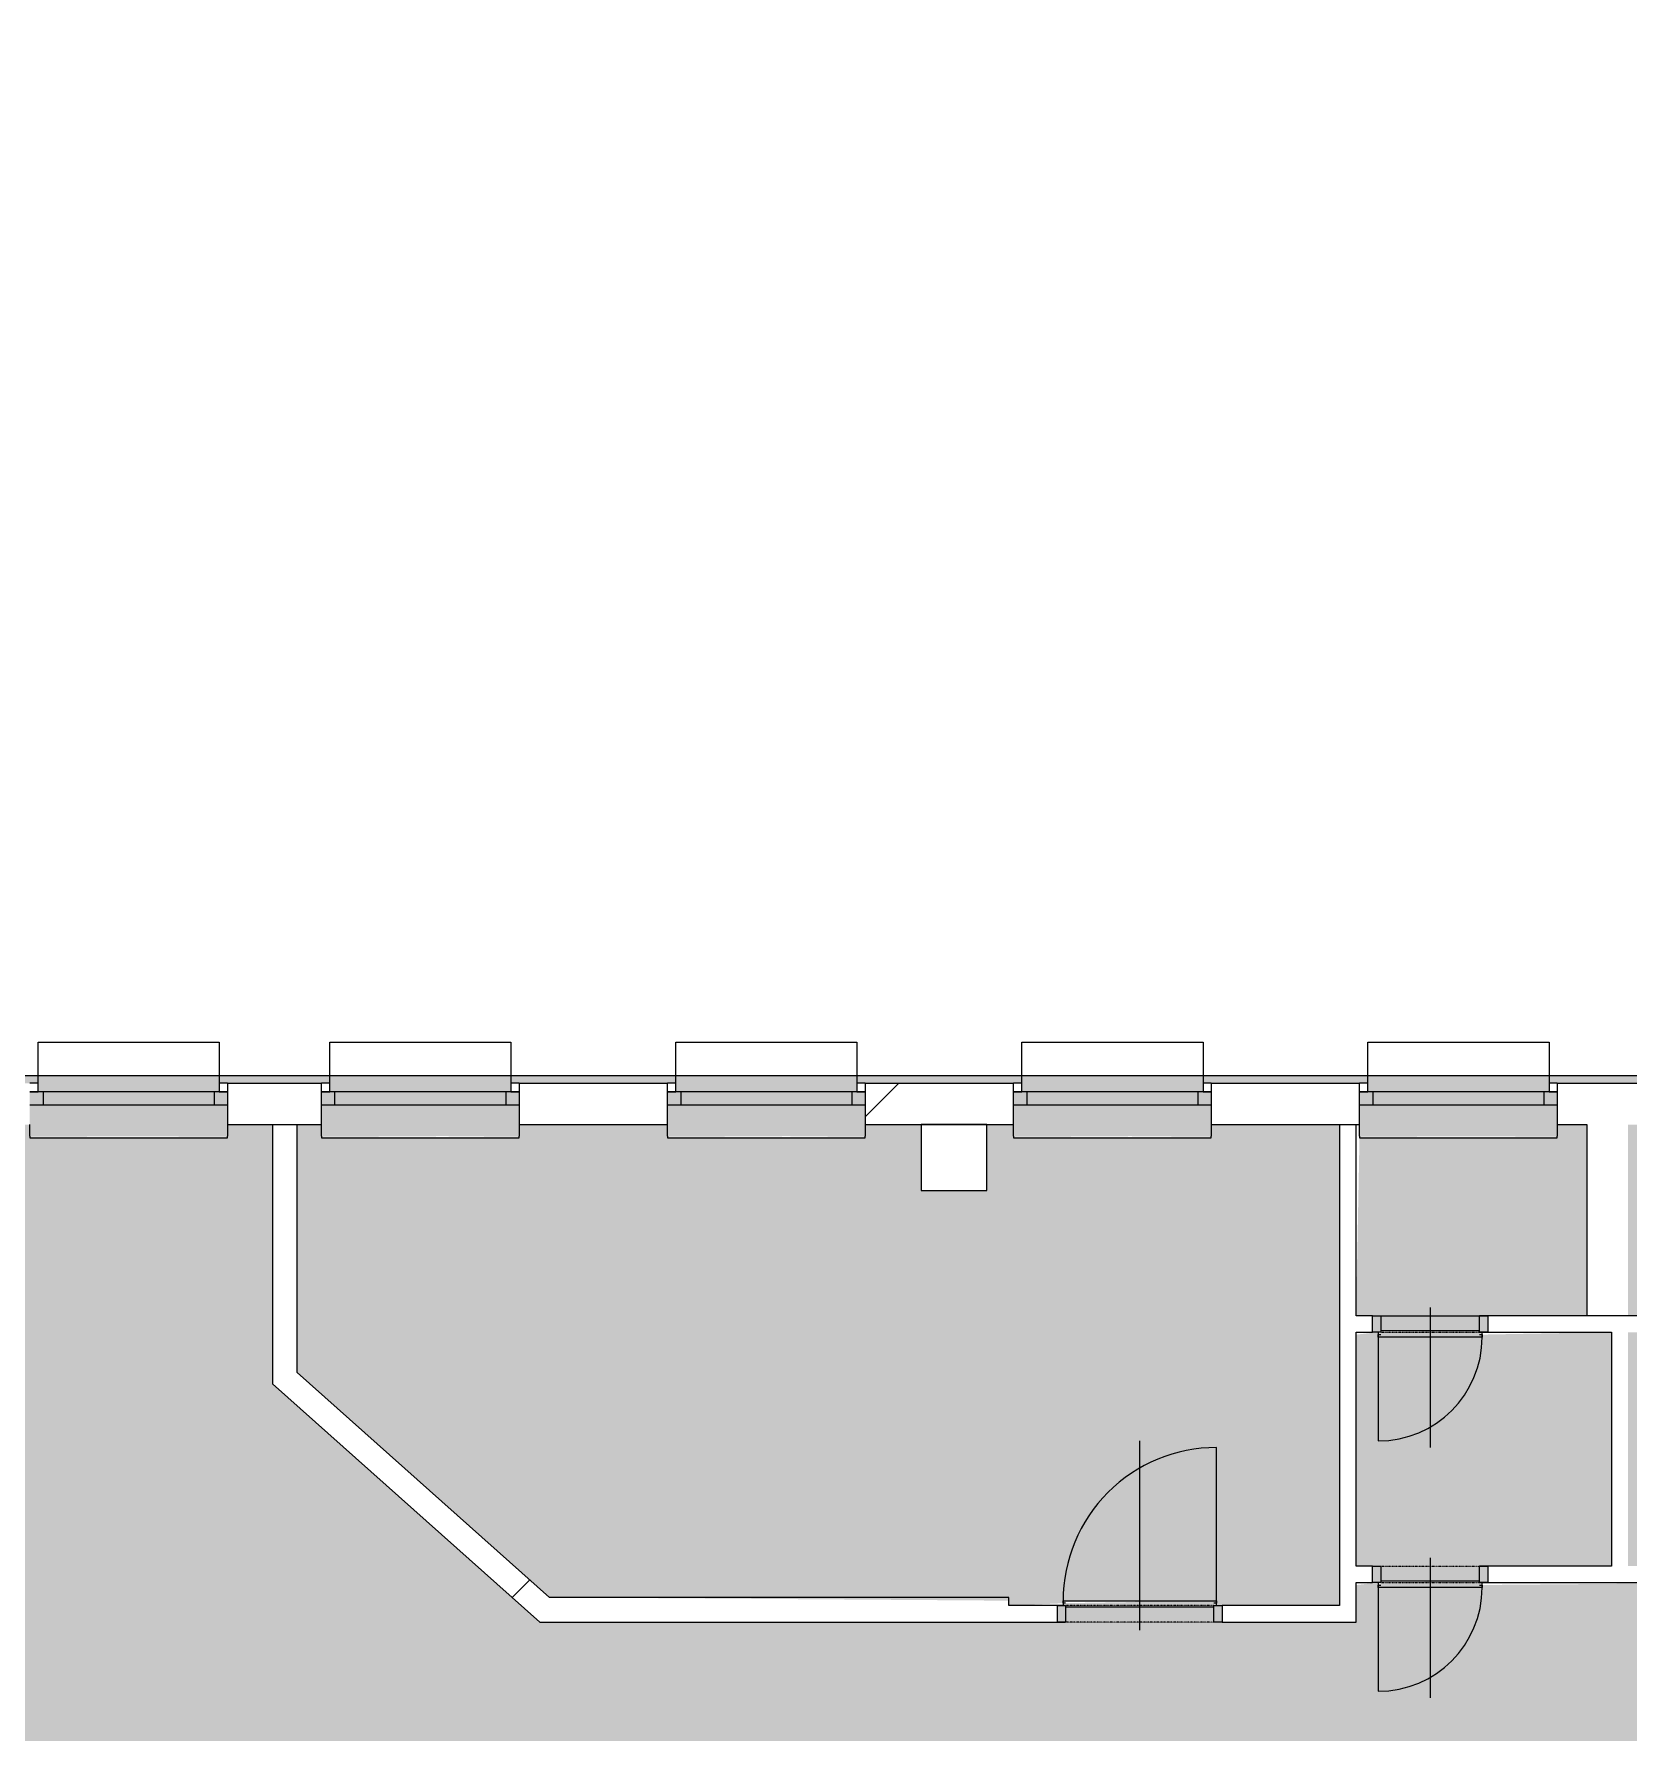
# Model space of a CAD drawing. Header units: millimetres. Extents: x -4051 to 472247, y -45352 to 20466.
# Drawn here: x 321573 to 331247, y -22415 to -12107 of the extents above; entities that cross this region are included whole.
import ezdxf

# ---------------------------------------------------------------- set-up
doc = ezdxf.new("R2010")
doc.units = ezdxf.units.MM
doc.linetypes.add('Čerchovaná se dvěma tečkami', pattern=[2.59, 1, -0.53, 0, -0.53, 0, -0.53])
for name, color, linetype, lineweight in [('A-DETL-GENF', 92, 'Continuous', 9), ('A-DETL-THIN', 151, 'Continuous', 9), ('A-DOOR', 31, 'Continuous', 9), ('A-DOOR-FRAM', 31, 'Continuous', 9), ('A-FLOR', 192, 'Continuous', 9), ('A-GENM', 13, 'Continuous', 9), ('A-GLAZ', 151, 'Continuous', 9), ('A-WALL', 113, 'Continuous', 9), ('A-WALL-PATT', 111, 'Continuous', 9), ('Q-SPCQ', 91, 'Continuous', 9), ('S-COLS', 52, 'Continuous', 9)]:
    doc.layers.add(name, color=color, linetype=linetype, lineweight=lineweight)
pattern_1 = [(45, (261221, 0), (-4242.64, 4242.64), [])]

# ---------------------------------------------------------------- blocks, each defined once
blk = doc.blocks.new('DVERE_1k_oblozka - DD03_01_900x1970_koupelna-1549518-Mapka _ závislý 1')
at = {"layer": 'A-DOOR'}
h = blk.add_hatch(color=151, dxfattribs=at)
h.paths.add_polyline_path([(-450, 53), (-500, 53), (-500, -47), (-450, -47)])
h.paths.add_polyline_path([(500, 53), (450, 53), (450, -47), (500, -47)])
blk.add_hatch(color=151, dxfattribs=at).paths.add_polyline_path([(-450, -37), (-465, -77), (450, -62), (450, -37)])
for p, q in [((-500, 53), (-450, 53)), ((-500, -47), (-500, 53)), ((-450, 53), (-450, -47)), ((0, 103), (0, -1047)), ((450, 53), (500, 53)), ((450, -47), (450, 53)), ((500, 53), (500, -47)), ((-450, -47), (-500, -47)), ((-465, -47), (-465, -1007)), ((-465, -62), (-450, -62)), ((-465, -77), (-465, -62)), ((465, -77), (-465, -77)), ((-450, -37), (450, -37)), ((355, -77), (-355, -77)), ((500, -47), (450, -47)), ((450, -62), (465, -62)), ((465, -77), (465, -47)), ((465, -62), (465, -77))]:
    blk.add_line(p, q, dxfattribs=at)
at = {"layer": 'A-DOOR', "linetype": 'Čerchovaná se dvěma tečkami'}
for p, q in [((-450, 53), (450, 53)), ((-450, -47), (450, -47))]:
    blk.add_line(p, q, dxfattribs=at)
at = {"layer": 'A-DOOR'}
blk.add_arc((-465, -77), 930, 270, 0, dxfattribs=at)
at = {"layer": 'A-DOOR-FRAM'}
for p, q in [((-500, 53), (-450, 53)), ((-450, 53), (-450, -47)), ((450, -47), (450, 53)), ((500, 53), (450, 53)), ((-450, -47), (-500, -47)), ((450, -47), (500, -47))]:
    blk.add_line(p, q, dxfattribs=at)
blk = doc.blocks.new('DVERE_1k_oblozka - DD03_01_600x1970_koupelna-1549511-Mapka _ závislý 1')
at = {"layer": 'A-DOOR'}
h = blk.add_hatch(color=151, dxfattribs=at)
h.paths.add_polyline_path([(-300, -47), (-300, 53), (-350, 53), (-350, -47)])
h.paths.add_polyline_path([(300, -47), (350, -47), (350, 53), (300, 53)])
blk.add_hatch(color=151, dxfattribs=at).paths.add_polyline_path([(315, -77), (300, -37), (-300, -47), (-315, -77), (-107, -77)])
for p, q in [((-350, 53), (-300, 53)), ((-350, -47), (-350, 53)), ((-300, 53), (-300, -47)), ((0, 103), (0, -747)), ((300, 53), (350, 53)), ((300, -47), (300, 53)), ((350, 53), (350, -47)), ((-300, -47), (-350, -47)), ((-315, -47), (-315, -707)), ((-315, -62), (-300, -62)), ((-315, -77), (-315, -62)), ((315, -77), (-315, -77)), ((-300, -37), (300, -37)), ((205, -77), (-205, -77)), ((350, -47), (300, -47)), ((300, -62), (315, -62)), ((315, -77), (315, -47)), ((315, -62), (315, -77))]:
    blk.add_line(p, q, dxfattribs=at)
at = {"layer": 'A-DOOR', "linetype": 'Čerchovaná se dvěma tečkami'}
for p, q in [((-300, 53), (300, 53)), ((-300, -47), (300, -47))]:
    blk.add_line(p, q, dxfattribs=at)
at = {"layer": 'A-DOOR'}
blk.add_arc((-315, -77), 630, 270, 0, dxfattribs=at)
at = {"layer": 'A-DOOR-FRAM'}
for p, q in [((-350, 53), (-300, 53)), ((-300, 53), (-300, -47)), ((300, -47), (300, 53)), ((350, 53), (300, 53)), ((-300, -47), (-350, -47)), ((300, -47), (350, -47))]:
    blk.add_line(p, q, dxfattribs=at)
blk = doc.blocks.new('OKNO_1k_nadsvetlik - OKNO_1k_nadsvetlik_1200 x 1500-1969479-Mapka _ závislý 1')
at = {"layer": 'A-GLAZ'}
h = blk.add_hatch(color=256, dxfattribs=at)
h.paths.add_polyline_path([(600, -5), (600, 75), (520, 75), (520, -5)])
h.paths.add_polyline_path([(-520, -5), (-520, 75), (-600, 75), (-600, -5)])
blk.add_hatch(color=256, dxfattribs=at).paths.add_polyline_path([(-520, -5), (520, -5), (520, 75), (-520, 75)])
for p, q in [((-550, 126), (-600, 126)), ((-550, 75), (-550, 126)), ((550, 126), (550, 75)), ((600, 126), (550, 126)), ((-600, 75), (-550, 75)), ((-520, 75), (-600, 75)), ((520, 75), (-520, 75)), ((-520, 75), (-520, -5)), ((600, 75), (520, 75)), ((520, -5), (520, 75)), ((550, 75), (600, 75)), ((-600, -5), (-520, -5)), ((-520, -5), (520, -5)), ((520, -5), (600, -5))]:
    blk.add_line(p, q, dxfattribs=at)
blk = doc.blocks.new('parapet s nosem_vnitní - parapet s nosem_vnitní-1280356-Mapka _ závislý 1')
at = {"layer": 'A-GENM'}
for points in [[(-600, -190), (600, -190), (600, 0), (-600, 0), (-600, -120)], [(600, -197), (600, -190), (-232, -197)]]:
    blk.add_hatch(color=151, dxfattribs=at).paths.add_polyline_path(points)
for p, q in [((-600, -190), (-600, -120)), ((-600, -190), (-600, -200)), ((-600, -200), (600, -200)), ((-600, -200), (600, -200)), ((600, -120), (600, -190)), ((600, -200), (600, -190))]:
    blk.add_line(p, q, dxfattribs=at)
blk = doc.blocks.new('parapet_ext - parapet_ext-1802071-Mapka _ závislý 1')
at = {"layer": 'Q-SPCQ'}
blk.add_hatch(color=151, dxfattribs=at).paths.add_polyline_path([(-520, 0), (550, 0), (550, 96), (-550, 96), (-550, 0)])
for p, q in [((-550, 96), (-550, 300)), ((-550, 300), (550, 300)), ((550, 300), (550, 96)), ((-550, 51), (-550, 96)), ((550, 96), (550, 51))]:
    blk.add_line(p, q, dxfattribs=at)
blk = doc.blocks.new('OKNO_1k_nadsvetlik - OKNO_1k_nadsvetlik_1200 x 1500-V81-Mapka _ závislý 1')
at = {"layer": 'A-GLAZ'}
h = blk.add_hatch(color=256, dxfattribs=at)
h.paths.add_polyline_path([(600, -5), (600, 75), (520, 75), (520, -5)])
h.paths.add_polyline_path([(-520, -5), (-520, 75), (-600, 75), (-600, -5)])
blk.add_hatch(color=256, dxfattribs=at).paths.add_polyline_path([(-520, -5), (520, -5), (520, 75), (-520, 75)])
for p, q in [((-550, 126), (-600, 126)), ((-550, 75), (-550, 126)), ((550, 126), (550, 75)), ((600, 126), (550, 126)), ((-600, 75), (-550, 75)), ((-520, 75), (-600, 75)), ((520, 75), (-520, 75)), ((-520, 75), (-520, -5)), ((600, 75), (520, 75)), ((520, -5), (520, 75)), ((550, 75), (600, 75)), ((-600, -5), (-520, -5)), ((-520, -5), (520, -5)), ((520, -5), (600, -5))]:
    blk.add_line(p, q, dxfattribs=at)
blk = doc.blocks.new('parapet s nosem_vnitní - parapet s nosem_vnitní-V82-Mapka _ závislý 1')
at = {"layer": 'A-GENM'}
for points in [[(-600, -190), (600, -190), (600, 0), (-600, 0), (-600, -120)], [(600, -197), (600, -190), (-278, -197)]]:
    blk.add_hatch(color=151, dxfattribs=at).paths.add_polyline_path(points)
for p, q in [((-600, -190), (-600, -120)), ((-600, -190), (-600, -200)), ((-600, -200), (600, -200)), ((-600, -200), (600, -200)), ((600, -120), (600, -190)), ((600, -200), (600, -190))]:
    blk.add_line(p, q, dxfattribs=at)
blk = doc.blocks.new('OKNO_1k_nadsvetlik - OKNO_1k_nadsvetlik_1200 x 1500-V83-Mapka _ závislý 1')
at = {"layer": 'A-GLAZ'}
h = blk.add_hatch(color=256, dxfattribs=at)
h.paths.add_polyline_path([(600, -5), (600, 75), (520, 75), (520, -5)])
h.paths.add_polyline_path([(-520, -5), (-520, 75), (-600, 75), (-600, -5)])
blk.add_hatch(color=256, dxfattribs=at).paths.add_polyline_path([(-520, -5), (520, -5), (520, 75), (-520, 75)])
for p, q in [((-550, 126), (-600, 126)), ((-550, 75), (-550, 126)), ((550, 126), (550, 75)), ((600, 126), (550, 126)), ((-600, 75), (-550, 75)), ((-520, 75), (-600, 75)), ((520, 75), (-520, 75)), ((-520, 75), (-520, -5)), ((600, 75), (520, 75)), ((520, -5), (520, 75)), ((550, 75), (600, 75)), ((-600, -5), (-520, -5)), ((-520, -5), (520, -5)), ((520, -5), (600, -5))]:
    blk.add_line(p, q, dxfattribs=at)
blk = doc.blocks.new('parapet s nosem_vnitní - parapet s nosem_vnitní-V84-Mapka _ závislý 1')
at = {"layer": 'A-GENM'}
for points in [[(-600, -190), (600, -190), (600, 0), (-600, 0), (-600, -120)], [(600, -197), (600, -190), (-186, -197)]]:
    blk.add_hatch(color=151, dxfattribs=at).paths.add_polyline_path(points)
for p, q in [((-600, -190), (-600, -120)), ((-600, -190), (-600, -200)), ((-600, -200), (600, -200)), ((-600, -200), (600, -200)), ((600, -120), (600, -190)), ((600, -200), (600, -190))]:
    blk.add_line(p, q, dxfattribs=at)
blk = doc.blocks.new('OKNO_1k_nadsvetlik - OKNO_1k_nadsvetlik_1200 x 1500-V85-Mapka _ závislý 1')
at = {"layer": 'A-GLAZ'}
h = blk.add_hatch(color=256, dxfattribs=at)
h.paths.add_polyline_path([(600, -5), (600, 75), (520, 75), (520, -5)])
h.paths.add_polyline_path([(-600, -5), (-520, -5), (-520, 75), (-600, 75)])
blk.add_hatch(color=256, dxfattribs=at).paths.add_polyline_path([(-520, -5), (520, -5), (520, 75), (-520, 75)])
for p, q in [((-550, 126), (-600, 126)), ((-550, 75), (-550, 126)), ((550, 126), (550, 75)), ((600, 126), (550, 126)), ((-600, 75), (-550, 75)), ((-520, 75), (-600, 75)), ((520, 75), (-520, 75)), ((-520, 75), (-520, -5)), ((600, 75), (520, 75)), ((520, -5), (520, 75)), ((550, 75), (600, 75)), ((-600, -5), (-520, -5)), ((-520, -5), (520, -5)), ((520, -5), (600, -5))]:
    blk.add_line(p, q, dxfattribs=at)
blk = doc.blocks.new('parapet s nosem_vnitní - parapet s nosem_vnitní-V86-Mapka _ závislý 1')
at = {"layer": 'A-GENM'}
for points in [[(-600, -190), (600, -190), (600, 0), (-600, 0), (-600, -120)], [(600, -197), (600, -190), (-140, -197)]]:
    blk.add_hatch(color=151, dxfattribs=at).paths.add_polyline_path(points)
for p, q in [((-600, -190), (-600, -120)), ((-600, -190), (-600, -200)), ((-600, -200), (600, -200)), ((-600, -200), (600, -200)), ((600, -120), (600, -190)), ((600, -200), (600, -190))]:
    blk.add_line(p, q, dxfattribs=at)
blk = doc.blocks.new('OKNO_1k_nadsvetlik - OKNO_1k_nadsvetlik_1200 x 1500-V87-Mapka _ závislý 1')
at = {"layer": 'A-GLAZ'}
h = blk.add_hatch(color=256, dxfattribs=at)
h.paths.add_polyline_path([(-600, -5), (-520, -5), (-520, 75), (-600, 75)])
h.paths.add_polyline_path([(600, -5), (600, 75), (520, 75), (520, -5)])
blk.add_hatch(color=256, dxfattribs=at).paths.add_polyline_path([(-520, -5), (520, -5), (520, 75), (-520, 75)])
for p, q in [((-550, 126), (-600, 126)), ((-550, 75), (-550, 126)), ((550, 126), (550, 75)), ((600, 126), (550, 126)), ((-600, 75), (-550, 75)), ((-520, 75), (-600, 75)), ((520, 75), (-520, 75)), ((-520, 75), (-520, -5)), ((600, 75), (520, 75)), ((520, -5), (520, 75)), ((550, 75), (600, 75)), ((-600, -5), (-520, -5)), ((-520, -5), (520, -5)), ((520, -5), (600, -5))]:
    blk.add_line(p, q, dxfattribs=at)
blk = doc.blocks.new('parapet s nosem_vnitní - parapet s nosem_vnitní-V88-Mapka _ závislý 1')
at = {"layer": 'A-GENM'}
for points in [[(-600, -190), (600, -190), (600, 0), (-600, 0), (-600, -120)], [(600, -197), (600, -190), (-424, -197)]]:
    blk.add_hatch(color=151, dxfattribs=at).paths.add_polyline_path(points)
for p, q in [((-600, -190), (-600, -120)), ((-600, -190), (-600, -200)), ((-600, -200), (600, -200)), ((-600, -200), (600, -200)), ((600, -120), (600, -190)), ((600, -200), (600, -190))]:
    blk.add_line(p, q, dxfattribs=at)

msp = doc.modelspace()

# ---------------------------------------------------------------- hatches: boundary and pattern name
at = {"layer": 'A-DETL-GENF'}
h = msp.add_hatch(color=151, dxfattribs=at)
h.paths.add_polyline_path([(338660, -23537), (338819, -23527), (338819, -23437), (336765, -23436), (336716, -23331), (335988, -23154), (337048, -22659), (336320, -22483), (336271, -22377), (334558, -22377), (334558, -23531), (338156, -23537)])
h.paths.add_polyline_path([(314007, -23449), (314712, -23449), (314697, -23166), (314682, -23166), (314697, -22266), (314712, -22251), (314712, -21375), (314492, -21375), (314492, -21125), (314712, -21125), (314712, -19774), (314462, -19774), (314462, -19524), (314710, -19524), (314677, -18132), (314635, -17412), (313846, -17441), (313843, -17444), (312946, -17434), (312943, -17426), (312066, -17457), (312063, -17459), (311166, -17454), (311163, -17442), (309968, -17456), (309968, -19580), (311001, -19580), (312477, -21056), (312477, -23449), (313107, -23449), (313107, -23374), (314007, -23379)])
h.paths.add_polyline_path([(314968, -21566), (315338, -21566), (315338, -19130), (314962, -19114), (314962, -21566)])
h.paths.add_polyline_path([(315538, -21566), (315554, -21566), (315538, -21539)])
h.paths.add_polyline_path([(356427, -20315), (357360, -20315), (357360, -17928), (352735, -17928), (352735, -19075), (355705, -19075), (355705, -19175), (355109, -19176), (355165, -19296), (355685, -19422), (355685, -19640), (354800, -20061), (355614, -20259), (355641, -20315), (355671, -20315)])
h.paths.add_polyline_path([(319571, -20291), (319556, -20151), (319541, -20151), (319556, -19551), (319571, -19536), (319571, -19114), (316721, -19114), (316779, -19238), (317606, -19461), (316721, -19873), (316721, -20109), (317245, -20237), (317270, -20291), (318468, -20291)])
h.paths.add_polyline_path([(319670, -20151), (319671, -20151), (319670, -19551), (319581, -19551), (319581, -20151), (319646, -20151)])
h.paths.add_polyline_path([(320933, -18728), (320933, -18608), (319833, -18608), (319833, -18728), (320697, -18728)])
h.paths.add_polyline_path([(320903, -18528), (320983, -18528), (320983, -18432), (318491, -18442), (318491, -18478), (319783, -18478), (319783, -18528), (320903, -18528)])
h.paths.add_polyline_path([(332589, -18478), (332568, -18432), (332460, -18432), (332460, -18477), (332583, -18478)])
h.paths.add_polyline_path([(329597, -18478), (329668, -18477), (329668, -18432), (328668, -18432), (328668, -18477), (329497, -18478)])
h.paths.add_polyline_path([(321233, -18478), (321598, -18477), (321598, -18432), (321233, -18432)])
h.paths.add_polyline_path([(327357, -18478), (327568, -18477), (327568, -18432), (326568, -18432), (326568, -18477), (326957, -18478)])
h.paths.add_polyline_path([(315562, -18478), (318241, -18478), (318233, -17225), (315237, -17225), (315237, -18478), (315554, -18478)])
h.paths.add_polyline_path([(314953, -18478), (314987, -18478), (314987, -16846), (314968, -16846), (314968, -17196), (314880, -17196), (314945, -18472), (314945, -18478)])
h.paths.add_polyline_path([(323171, -18478), (323368, -18477), (323368, -18432), (322698, -18432), (322698, -18477), (323021, -18478)])
h.paths.add_polyline_path([(330818, -18478), (331410, -18477), (331410, -18432), (330768, -18432), (330768, -18477), (330818, -18477)])
h.paths.add_polyline_path([(325418, -18478), (325418, -18477), (325468, -18477), (325468, -18432), (324468, -18432), (324468, -18477), (324518, -18478)])
h.paths.add_polyline_path([(336496, -17238), (336481, -16662), (336466, -16662), (336481, -15862), (336496, -15847), (336481, -15722), (332926, -15722), (332934, -16250), (333004, -16251), (333009, -17238), (334048, -17238)])
h.paths.add_polyline_path([(352651, -17238), (352684, -16315), (352757, -16315), (352757, -15516), (352681, -15515), (352682, -15317), (351352, -15322), (351350, -13417), (351440, -13417), (351438, -12617), (351348, -12617), (351344, -9897), (351434, -9897), (351433, -9097), (351343, -9097), (351340, -6517), (351430, -6517), (351428, -5717), (351338, -5717), (351337, -4805), (351062, -4820), (351062, -4835), (350262, -4820), (350247, -4805), (349760, -4805), (349758, -7501), (350144, -7494), (350151, -7894), (349731, -7914), (349731, -10505), (350139, -10491), (350153, -10891), (349703, -10907), (349725, -11225), (349731, -11225), (349717, -13225), (349697, -13225), (349717, -14215), (349723, -14215), (349709, -16215), (349689, -16215), (349709, -16493), (350152, -16493), (350152, -16893), (349687, -16893), (349689, -17238), (352635, -17238)])
h.paths.add_polyline_path([(336596, -17238), (338848, -17238), (338848, -17170), (339367, -17170), (339362, -15722), (336596, -15722), (336596, -15862), (336506, -15862), (336506, -16662), (336596, -16662), (336596, -16997)])
h.paths.add_polyline_path([(356194, -16893), (355744, -16893), (355744, -16493), (356193, -16493), (356193, -16613)])
h.paths.add_polyline_path([(352751, -17238), (356196, -17238), (356187, -15305), (352784, -15317), (352796, -15516), (352811, -15516), (352782, -16317), (352767, -16317), (352752, -17192)])
h.paths.add_polyline_path([(356396, -17238), (357610, -17238), (357610, -17143), (356495, -17143), (356496, -17238), (356427, -17238)])
h.paths.add_polyline_path([(349387, -17208), (349387, -17208), (349387, -17178)])
h.paths.add_polyline_path([(332568, -16302), (332579, -16301), (332568, -16301)])
h.paths.add_polyline_path([(332926, -15622), (337355, -15622), (337340, -14602), (337325, -14602), (337340, -13802), (337355, -13787), (337355, -12893), (332914, -12952), (332922, -13745), (332992, -13745), (332987, -14745), (332922, -14746)])
h.paths.add_polyline_path([(338830, -15622), (339362, -15622), (339358, -15215), (339236, -15216), (339241, -14216), (339358, -14215), (339351, -13220), (339229, -13220), (339235, -12221), (339351, -12220), (339349, -11931), (338930, -11933), (338929, -11533), (339349, -11531), (339342, -11220), (339223, -11221), (339228, -10221), (339345, -10220), (339339, -9215), (339217, -9215), (339222, -8216), (339339, -8215), (339328, -7215), (339210, -7216), (339215, -6216), (339332, -6215), (339328, -5950), (338930, -5950), (338930, -5392), (337455, -5392), (337455, -15622), (337915, -15607), (337915, -15592), (338815, -15607), (338815, -15622)])
h.paths.add_polyline_path([(351452, -15201), (356187, -15185), (356173, -14407), (356056, -14408), (356064, -12408), (356176, -12407), (356173, -11717), (351447, -11717), (351465, -12616), (351478, -12617), (351463, -13417), (351450, -13417), (351450, -13467)])
h.paths.add_polyline_path([(339558, -14215), (339558, -14215), (339555, -13250)])
h.paths.add_polyline_path([(349395, -14214), (349395, -14214), (349396, -13591)])
h.paths.add_polyline_path([(332963, -12852), (337355, -12793), (337340, -12662), (337325, -12662), (337340, -11862), (337355, -11847), (337355, -5528), (333313, -5528), (333313, -5928), (332931, -5928), (332955, -6200), (332957, -6200), (332942, -7200), (332937, -7201), (332964, -8200), (332967, -8200), (332951, -9200), (332946, -9201), (332974, -10210), (332976, -10210), (332971, -11210), (332956, -11211), (332959, -11534), (333331, -11534), (333344, -11922), (332959, -11935), (332961, -12455)])
h.paths.add_polyline_path([(353982, -11617), (355763, -11617), (355763, -10497), (356173, -10497), (356161, -10407), (356040, -10408), (356049, -8408), (356161, -8407), (356160, -8217), (351442, -8217), (351459, -9096), (351473, -9097), (351458, -9897), (351444, -9897), (351459, -11617), (352459, -11617), (352459, -11017), (352779, -11017), (352779, -11617)])
h.paths.add_polyline_path([(339545, -10220), (339545, -10220), (339545, -10184)])
h.paths.add_polyline_path([(339539, -8215), (339539, -8215), (339538, -7914)])
h.paths.add_polyline_path([(349410, -8214), (349411, -8214), (349411, -7914)])
h.paths.add_polyline_path([(352433, -8117), (355750, -8117), (355750, -7517), (356157, -7517), (356149, -7407), (356028, -7408), (356037, -5408), (356149, -5407), (356146, -4805), (351437, -4805), (351455, -5716), (351468, -5717), (351453, -6517), (351440, -6517), (351447, -8117)])
h.paths.add_polyline_path([(339532, -6215), (339532, -6215), (339531, -5950)])
h.paths.add_polyline_path([(356145, -4705), (356146, -4705), (356145, -4398), (356016, -4398), (356025, -2398), (356137, -2397), (356132, -1905), (355745, -1906), (355743, -1466), (353324, -1498), (353323, -1504), (351324, -1495), (351323, -1483), (350176, -1489), (350176, -1897), (349767, -1899), (349767, -4705), (354589, -4705)])
at = {"layer": 'A-FLOR'}
h = msp.add_hatch(color=151, dxfattribs=at)
h.paths.add_polyline_path([(332960, -30077), (332960, -29536), (333360, -29536), (333360, -24894), (332570, -24909), (332568, -24924), (331770, -24909), (331755, -24894), (331160, -24894), (331160, -30077), (331651, -30077), (331651, -29899), (332851, -29907), (332851, -30077)])
h.paths.add_polyline_path([(320921, -30047), (320961, -30047), (320921, -26558), (322710, -25127), (322512, -24955), (322491, -24943), (321887, -24296), (321887, -24274), (321471, -23844), (321471, -23917), (321071, -23917), (321069, -23667), (318321, -23699), (318321, -30047), (318470, -30047), (318470, -29897), (320870, -29907), (320870, -30047)])
h.paths.add_polyline_path([(315470, -30047), (315470, -29902), (316370, -29907), (316370, -30047), (316670, -30047), (316670, -29899), (317870, -29907), (317870, -30047), (318171, -30047), (318171, -23684), (317454, -23708), (317448, -23718), (316548, -23703), (316548, -23693), (315382, -23700), (315382, -23970), (314962, -23970), (314962, -24139), (315041, -24139), (315032, -25639), (314962, -25639), (314962, -29536), (315362, -29536), (315381, -30047)])
h.paths.add_polyline_path([(327460, -30047), (327460, -29847), (331060, -29847), (331060, -23687), (327357, -23687), (327357, -23937), (326957, -23937), (326957, -23710), (326429, -24290), (326419, -24312), (325793, -24937), (325773, -24937), (325629, -25102), (327365, -26688), (327365, -30047)])
h.paths.add_polyline_path([(326965, -30047), (326965, -29677), (327215, -29677), (327215, -26755), (325478, -25177), (325380, -25192), (325380, -25207), (324480, -25192), (324465, -25177), (324249, -25177), (324249, -30047), (324470, -30047), (324470, -29897), (326870, -29907), (326870, -30047)])
h.paths.add_polyline_path([(324085, -30047), (324085, -25177), (323850, -25192), (323850, -25207), (322950, -25192), (322935, -25177), (322900, -25177), (322888, -25177), (321072, -26630), (321111, -29677), (321471, -29677), (321471, -29897), (323870, -29907), (323870, -30047), (324085, -30047)])
h.paths.add_polyline_path([(344820, -28719), (344945, -28719), (344945, -28319), (345345, -28319), (345346, -28719), (345460, -28719), (345460, -28640), (347860, -28649), (347860, -28719), (347920, -28719), (347920, -25759), (348060, -25759), (348056, -24859), (347920, -24859), (347920, -24282), (347947, -24282), (347108, -23477), (347196, -23368), (346556, -22753), (346459, -22854), (346282, -22684), (344951, -22684), (344951, -22434), (344571, -22434), (344571, -22294), (343771, -22294), (343771, -22434), (342725, -22434), (342725, -22294), (341925, -22294), (341925, -22434), (341540, -22434), (341540, -22684), (341245, -22684), (341245, -28590), (344820, -28599)])
h.paths.add_polyline_path([(356960, -28719), (356960, -28319), (357360, -28319), (357360, -25308), (352930, -25276), (352944, -25291), (352030, -25267), (352014, -25252), (351345, -25252), (351345, -28719), (351410, -28719), (351410, -28640), (353810, -28649), (353810, -28719), (354410, -28719), (354410, -28642), (355610, -28649), (355610, -28719), (355930, -28719), (355930, -28644), (356830, -28649), (356830, -28719)])
h.paths.add_polyline_path([(348360, -28719), (348360, -28640), (350760, -28649), (350760, -28719), (350945, -28719), (350945, -28319), (351195, -28319), (351195, -24432), (348070, -24432), (348085, -24859), (348100, -24859), (348085, -25759), (348070, -25774), (348070, -28719)])
h.paths.add_polyline_path([(339310, -28719), (339420, -28719), (339420, -28642), (340620, -28649), (340620, -28719), (341145, -28719), (341145, -23677), (340529, -23682), (340544, -23697), (339729, -23668), (339714, -23653), (339349, -23652), (339349, -23957), (338921, -23957), (338910, -26080), (338910, -28319), (339310, -28319), (339310, -28649)])
h.paths.add_polyline_path([(352930, -25251), (352931, -25111), (357360, -25158), (357360, -24364), (357282, -24364), (357290, -22864), (357360, -22864), (357360, -22684), (356960, -22684), (356960, -22468), (352917, -22421), (352742, -22682), (352744, -22692), (352167, -23402), (352151, -23405), (351345, -24439), (351345, -25094), (352031, -25102), (352031, -25242), (352930, -25251)])
h.paths.add_polyline_path([(333620, -25069), (333620, -24889), (338810, -24889), (338808, -23647), (333461, -23647), (333461, -24889), (333611, -24894), (333618, -25019)])
h.paths.add_polyline_path([(324085, -25027), (325489, -25016), (326917, -23537), (330860, -23537), (330860, -23167), (331160, -23167), (331160, -24794), (333360, -24794), (333360, -23937), (332961, -23937), (332961, -23527), (334558, -23527), (334558, -22377), (338198, -22377), (338198, -21817), (339258, -21817), (339251, -23437), (338819, -23437), (338819, -23537), (339731, -23553), (339731, -23643), (340530, -23643), (340531, -23567), (341145, -23567), (341145, -22684), (341120, -22684), (341120, -22234), (341540, -22234), (341540, -22284), (341925, -22269), (341925, -22254), (342725, -22269), (342740, -22284), (343771, -22269), (343771, -22254), (344571, -22269), (344586, -22284), (345351, -22284), (345351, -22534), (346342, -22534), (346573, -22735), (346595, -22735), (347222, -23358), (347222, -23379), (348164, -24282), (351278, -24282), (352062, -23303), (352173, -23360), (352690, -22668), (352602, -22582), (352752, -22355), (352759, -21754), (352849, -21754), (352849, -20955), (352768, -20954), (352769, -20380), (352735, -20379), (352735, -19226), (352710, -19226), (352710, -19175), (352635, -19175), (352620, -18955), (352605, -18955), (352620, -18355), (352635, -18340), (352635, -17238), (349687, -17238), (349686, -17408), (348660, -17408), (348660, -17535), (347460, -17528), (347460, -17408), (347222, -17408), (347247, -20311), (346460, -20303), (346460, -20201), (345660, -20201), (345660, -20311), (342265, -20332), (341210, -20354), (341210, -20188), (340820, -20188), (340820, -20098), (340020, -20098), (340020, -20188), (338980, -20188), (338974, -17808), (338848, -17808), (338848, -17238), (336596, -17238), (336611, -17852), (336626, -17852), (336611, -18652), (336596, -18667), (336611, -19775), (336626, -19775), (336611, -20375), (336596, -20390), (336596, -20657), (334493, -20657), (334493, -20281), (334344, -20296), (334344, -20311), (333744, -20296), (333729, -20281), (333330, -20281), (333330, -21508), (332677, -21523), (332677, -21538), (332077, -21523), (332062, -21508), (330347, -21523), (330347, -21538), (329747, -21523), (329732, -21508), (329597, -21523), (329597, -21748), (328734, -21748), (328734, -21658), (327834, -21658), (327834, -21748), (324644, -21748), (323021, -20301), (323021, -18728), (322748, -18728), (322748, -18805), (321548, -18798), (321548, -18728), (321471, -18728), (321471, -20626), (321381, -20626), (321381, -21426), (321471, -21426), (321471, -21716), (316551, -21716), (316548, -22136), (314962, -22136), (314962, -22266), (314722, -22266), (314733, -23166), (314962, -23166), (314968, -23552), (316548, -23544), (316551, -23683), (317448, -23678), (317448, -23538), (319343, -23527), (319343, -23363), (319567, -23362), (319568, -23526), (321471, -23517), (321471, -23628), (322821, -25027), (323900, -25027)])
h.paths.add_polyline_path([(350960, -22689), (350960, -22289), (351360, -22289), (351345, -22689), (351278, -22689)])
h.paths.add_polyline_path([(352917, -22421), (352917, -22389), (352904, -22401)])
h.paths.add_polyline_path([(356960, -22318), (356960, -22284), (357360, -22270), (357360, -20426), (355843, -20479), (352874, -20443), (352889, -20950), (352898, -20956), (352874, -21755), (352859, -21771), (352859, -22270), (356945, -22318)])
h.paths.add_polyline_path([(328784, -21648), (329497, -21648), (329497, -18728), (328718, -18728), (328718, -18805), (327518, -18798), (327518, -18728), (327357, -18728), (327357, -19128), (326957, -19128), (326957, -18728), (326618, -18728), (326618, -18805), (325418, -18798), (325418, -18728), (324518, -18728), (324518, -18805), (323318, -18798), (323318, -18728), (323171, -18728), (323171, -20233), (324701, -21598), (327489, -21618), (327489, -21648), (327834, -21633), (327834, -21618), (328734, -21633), (328749, -21648)])
h.paths.add_polyline_path([(319671, -21566), (321371, -21565), (321356, -21426), (321341, -21426), (321356, -20626), (321371, -20611), (321371, -19128), (321071, -19128), (321071, -18728), (319671, -18728), (319671, -20311), (319696, -20311), (319696, -20412), (319671, -20412), (319671, -21565)])
h.paths.add_polyline_path([(330347, -21498), (330362, -21408), (331147, -21408), (331147, -19988), (330347, -20003), (330347, -20018), (329747, -20003), (329732, -19988), (329597, -20003), (329597, -21408), (329747, -21408), (329747, -21498), (329940, -21498)])
h.paths.add_polyline_path([(332568, -21498), (332677, -21498), (332677, -21408), (332822, -21408), (332810, -19988), (332677, -20003), (332677, -20018), (332077, -20003), (332062, -19988), (331247, -19988), (331247, -21408), (332077, -21408), (332077, -21498)])
h.paths.add_polyline_path([(333230, -21408), (333250, -21408), (333230, -20281), (332922, -20281), (332922, -21408), (333070, -21408)])
h.paths.add_polyline_path([(335759, -20557), (336496, -20557), (336496, -20375), (336586, -20375), (336586, -19775), (336496, -19775), (336496, -19337), (335498, -19337), (335513, -19792), (335528, -19792), (335513, -20392), (335498, -20402), (335498, -20557)])
h.paths.add_polyline_path([(335398, -20557), (335398, -20392), (335488, -20392), (335488, -19792), (335398, -19792), (335398, -19337), (334593, -19337), (334593, -20557)])
h.paths.add_polyline_path([(355843, -20379), (357360, -20315), (355647, -20329), (355671, -20377)])
h.paths.add_polyline_path([(334048, -20271), (334344, -20271), (334344, -20181), (334493, -20181), (334493, -19237), (334903, -19237), (334903, -17627), (333336, -17627), (333336, -17888), (332937, -17888), (332961, -18728), (333461, -18728), (333461, -18867), (333595, -18867), (333610, -20181), (333744, -20181), (333744, -20271)])
h.paths.add_polyline_path([(341330, -20231), (343257, -20191), (343257, -17408), (342972, -17408), (342972, -17535), (341772, -17528), (341772, -17408), (341172, -17408), (341172, -17535), (339972, -17528), (339972, -17408), (339470, -17408), (339470, -20088), (340020, -20073), (340020, -20058), (340820, -20073), (340835, -20088), (341330, -20088), (341330, -20191)])
h.paths.add_polyline_path([(345645, -20191), (345660, -20176), (345660, -20161), (346460, -20176), (346475, -20191), (346887, -20191), (346888, -20053), (347071, -20051), (347047, -17408), (346830, -17408), (346830, -17535), (345630, -17528), (345630, -17408), (345310, -17408), (345310, -17808), (344910, -17808), (344910, -17408), (344780, -17408), (344780, -17535), (343580, -17528), (343580, -17408), (343357, -17408), (343357, -20191), (345610, -20191)])
h.paths.add_polyline_path([(333230, -20181), (333495, -20181), (333495, -18967), (333461, -18967), (333461, -19138), (332961, -19138), (332940, -18967), (332740, -18967), (332740, -18728), (332510, -18733), (332510, -18805), (331360, -18798), (331360, -18728), (331247, -18728), (331247, -19888), (332922, -19888), (332922, -20181)])
h.paths.add_polyline_path([(330997, -19888), (330997, -18728), (330818, -18728), (330818, -18805), (329618, -18798), (329597, -19888), (330397, -19888)])
h.paths.add_polyline_path([(336496, -19237), (336496, -18652), (336586, -18652), (336586, -17852), (336496, -17852), (336496, -17627), (335003, -17627), (335003, -19237), (335498, -19237)])
h.paths.add_polyline_path([(317616, -19114), (319571, -19105), (319571, -19072), (316779, -19114)])
h.paths.add_polyline_path([(352735, -18955), (352735, -18355), (352645, -18355), (352645, -18955)])
h.paths.add_polyline_path([(315382, -18911), (319571, -18872), (319571, -18728), (315382, -18730), (315382, -18910)])
h.paths.add_polyline_path([(356396, -17928), (357360, -17928), (357360, -17888), (356960, -17888), (356960, -17488), (352735, -17488), (352735, -17928), (356196, -17928)])
h.paths.add_polyline_path([(351346, -17888), (350946, -17866), (350946, -17488), (351346, -17488), (351346, -17880)])
h.paths.add_polyline_path([(333336, -17527), (336496, -17527), (336496, -17238), (332934, -17251), (332936, -17488), (333336, -17488)])
h.paths.add_polyline_path([(339368, -17488), (339368, -17468), (339368, -17468)])
at = {"layer": 'A-WALL'}
msp.add_hatch(color=151, dxfattribs=at).paths.add_polyline_path([(329940, -19978), (330347, -19978), (330347, -19888), (329747, -19888), (329747, -19978), (329783, -19978)])
at = {"layer": 'A-WALL-PATT'}
h = msp.add_hatch(dxfattribs=at)
h.set_pattern_fill('FP_45', color=256, angle=45, style=0, pattern_type=2)
h.set_pattern_definition([(45, (326570, -18728), (-5747.4, 5747.4), []), (360, (335728, -16036), (5747.4, 5747.4), [1016, -10478.7]), (45, (336744, -16036), (-5747.4, 5747.4), [1016, -7112]), (90, (337462.7, -15317.6), (-5747.4, 5747.4), [1016, -10478.7]), (135, (337463, -14302), (-5747.4, -5747.4), [1016, -7112]), (360, (335728, -13583), (5747.4, 5747.4), [1016, -10478.7]), (45, (335010, -14302), (-5747.4, 5747.4), [1016, -7112]), (90, (335010, -15317.6), (-5747.4, 5747.4), [1016, -10478.7]), (135, (335728, -16036), (-5747.4, -5747.4), [1016, -7112]), (45, (338391.5, -12654), (-5747.4, 5747.4), [2032, -6096])])
h.paths.add_polyline_path([(321071, -18728), (321548, -18728), (321548, -18478), (320983, -18478), (320983, -18658), (320933, -18658), (320933, -18728), (320983, -18728)])
h.paths.add_polyline_path([(314987, -18728), (319833, -18728), (319833, -18658), (319783, -18658), (319783, -18478), (314701, -18484), (314712, -18728), (314968, -18728)])
h.paths.add_polyline_path([(332510, -18728), (332690, -18728), (332689, -18478), (332510, -18478)])
h.paths.add_polyline_path([(331360, -18728), (331360, -18478), (330818, -18478), (330818, -18728), (331247, -18728)])
h.paths.add_polyline_path([(329618, -18728), (329597, -18478), (328718, -18478), (328718, -18728), (329597, -18728)])
h.paths.add_polyline_path([(327518, -18728), (327518, -18478), (326618, -18478), (326618, -18728), (327357, -18728)])
h.paths.add_polyline_path([(324518, -18728), (325418, -18728), (325418, -18478), (324518, -18478)])
h.paths.add_polyline_path([(323318, -18728), (323318, -18478), (322748, -18478), (322748, -18728), (323171, -18728)])
h = msp.add_hatch(dxfattribs=at)
h.set_pattern_fill('FP_74', color=256, angle=45, style=0, pattern_type=2)
h.set_pattern_definition([(315, (330997.5, -22182), (5747, 5747), []), (270, (333689.6, -31340), (5747.4, -5747.4), [1016, -10478.7]), (315, (333690, -32356), (5747.4, 5747.4), [1016, -7112]), (9e-14, (334408, -33074), (5747.4, 5747.4), [1016, -10478.7]), (45, (335424, -33074), (-5747.4, 5747.4), [1016, -7112]), (270, (336142.4, -31340), (5747.4, -5747.4), [1016, -10478.7]), (315, (335424, -30621), (5747.4, 5747.4), [1016, -7112]), (9e-14, (334408, -30621.4), (5747.4, 5747.4), [1016, -10478.7]), (45, (333690, -31340), (-5747.4, 5747.4), [1016, -7112]), (315, (337071, -34003), (5747.4, 5747.4), [2032, -6096])])
h.paths.add_polyline_path([(331247, -19888), (331247, -18728), (330997, -18728), (330997, -19888)])
h = msp.add_hatch(dxfattribs=at)
h.set_pattern_fill('FP_12', color=256, style=0, pattern_type=2)
h.set_pattern_definition(pattern_1)
h.paths.add_polyline_path([(324701, -21598), (323171, -20233), (323171, -20434), (324475, -21598)])
h = msp.add_hatch(dxfattribs=at)
h.set_pattern_fill('FP_12', color=256, style=0, pattern_type=2)
h.set_pattern_definition(pattern_1)
h.paths.add_polyline_path([(332027, -21508), (332027, -21408), (330397, -21408), (330397, -21508), (331994, -21508)])
h.paths.add_polyline_path([(332727, -21508), (333347, -21508), (333347, -21408), (332727, -21408)])
h.paths.add_polyline_path([(329597, -21508), (329697, -21508), (329697, -21408), (329597, -21408)])
at = {"layer": 'S-COLS'}
h = msp.add_hatch(dxfattribs=at)
h.set_pattern_fill('FP_69', color=256, style=0, pattern_type=2)
h.set_pattern_definition([(45, (261221, 0), (-7184.2, 7184.2), []), (45, (264094, 0), (-7184.2, 7184.2), []), (45, (269842, 0), (-4310.5, 10057.9), [4064, -2032, 67.06, -1964.94])])
h.paths.add_polyline_path([(326957, -18728), (326957, -19128), (327357, -19128), (327357, -18728)])

# ---------------------------------------------------------------- linework, layer by layer
at = {"layer": 'A-DETL-THIN'}
msp.add_line((332568, -18432), (318468, -18432), dxfattribs=at)
at = {"layer": 'A-WALL'}
for p, q in [((323318, -18478), (322748, -18478)), ((322748, -18478), (322748, -18728)), ((323318, -18728), (323318, -18478)), ((325418, -18478), (324518, -18478)), ((324518, -18478), (324518, -18728)), ((325418, -18728), (325418, -18478)), ((327518, -18478), (326618, -18478)), ((326618, -18478), (326618, -18728)), ((327518, -18728), (327518, -18478)), ((329618, -18478), (328718, -18478)), ((328718, -18478), (328718, -18728)), ((329618, -18728), (329618, -18478)), ((331360, -18478), (330818, -18478)), ((330818, -18478), (330818, -18728)), ((322748, -18728), (323318, -18728)), ((323021, -18728), (323021, -20301)), ((323171, -20233), (323171, -18728)), ((324518, -18728), (325418, -18728)), ((326618, -18728), (327518, -18728)), ((328718, -18728), (329618, -18728)), ((329497, -18728), (329497, -21648)), ((329597, -19888), (329597, -18728)), ((330818, -18728), (330997, -18728)), ((330997, -18728), (330997, -19888)), ((329697, -19888), (329597, -19888)), ((329747, -19888), (330347, -19888)), ((332027, -19888), (330397, -19888)), ((329597, -21408), (329597, -19988)), ((329597, -19988), (329697, -19988)), ((330397, -19988), (331147, -19988)), ((331147, -19988), (331147, -21408)), ((323021, -20301), (324644, -21748)), ((324701, -21598), (323171, -20233)), ((329697, -21408), (329597, -21408)), ((331147, -21408), (330397, -21408)), ((329597, -21748), (329597, -21508)), ((329597, -21508), (329697, -21508)), ((330397, -21508), (332027, -21508)), ((327489, -21598), (324701, -21598)), ((327489, -21648), (327489, -21598)), ((327784, -21648), (327489, -21648)), ((329497, -21648), (328784, -21648)), ((324644, -21748), (327784, -21748)), ((328784, -21748), (329597, -21748))]:
    msp.add_line(p, q, dxfattribs=at)
at = {"layer": 'S-COLS'}
for p, q in [((327357, -18728), (326957, -18728)), ((326957, -18728), (326957, -19128)), ((327357, -19128), (327357, -18728)), ((326957, -19128), (327357, -19128))]:
    msp.add_line(p, q, dxfattribs=at)

# ---------------------------------------------------------------- block references
at = {"layer": 'A-DOOR'}
for p in [(330047, -19941), (330047, -21461)]:
    msp.add_blockref('DVERE_1k_oblozka - DD03_01_600x1970_koupelna-1549511-Mapka _ závislý 1', p, dxfattribs=at)
at = {"layer": 'A-DOOR', "rotation": 180}
msp.add_blockref('DVERE_1k_oblozka - DD03_01_900x1970_koupelna-1549518-Mapka _ závislý 1', (328284, -21695), dxfattribs=at)
at = {"layer": 'A-GENM'}
for name, p in [('parapet s nosem_vnitní - parapet s nosem_vnitní-V88-Mapka _ závislý 1', (322148, -18608)), ('parapet s nosem_vnitní - parapet s nosem_vnitní-V86-Mapka _ závislý 1', (323918, -18608)), ('parapet s nosem_vnitní - parapet s nosem_vnitní-V84-Mapka _ závislý 1', (326018, -18608)), ('parapet s nosem_vnitní - parapet s nosem_vnitní-1280356-Mapka _ závislý 1', (328118, -18608)), ('parapet s nosem_vnitní - parapet s nosem_vnitní-V82-Mapka _ závislý 1', (330218, -18608))]:
    msp.add_blockref(name, p, dxfattribs=at)
at = {"layer": 'A-GLAZ'}
for name, p in [('OKNO_1k_nadsvetlik - OKNO_1k_nadsvetlik_1200 x 1500-V87-Mapka _ závislý 1', (322148, -18603)), ('OKNO_1k_nadsvetlik - OKNO_1k_nadsvetlik_1200 x 1500-V85-Mapka _ závislý 1', (323918, -18603)), ('OKNO_1k_nadsvetlik - OKNO_1k_nadsvetlik_1200 x 1500-V83-Mapka _ závislý 1', (326018, -18603)), ('OKNO_1k_nadsvetlik - OKNO_1k_nadsvetlik_1200 x 1500-1969479-Mapka _ závislý 1', (328118, -18603)), ('OKNO_1k_nadsvetlik - OKNO_1k_nadsvetlik_1200 x 1500-V81-Mapka _ závislý 1', (330218, -18603))]:
    msp.add_blockref(name, p, dxfattribs=at)
at = {"layer": 'Q-SPCQ'}
for p in [(322148, -18528), (323918, -18528), (326018, -18528), (328118, -18528), (330218, -18528)]:
    msp.add_blockref('parapet_ext - parapet_ext-1802071-Mapka _ závislý 1', p, dxfattribs=at)

doc.saveas('drawing.dxf')
